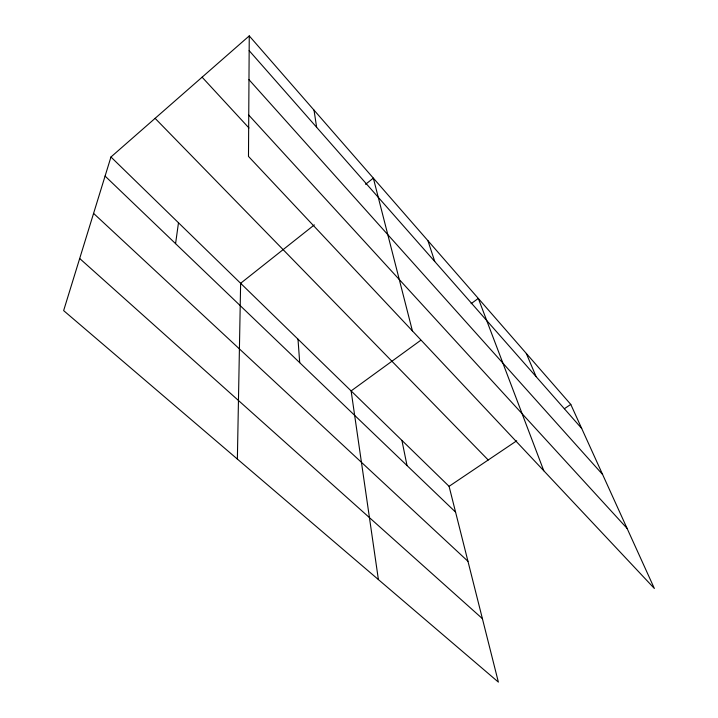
<?xml version="1.0" encoding="UTF-8"?>
<svg xmlns="http://www.w3.org/2000/svg" width="718" height="718" viewBox="0 0 718 718"><rect width="100%" height="100%" fill="white"/><g stroke="black" fill="none" stroke-linecap="round" stroke-linejoin="round"><path stroke-width="1.08" d="M249.254 35.9L248.482 156.416L654.367 588.473L570.783 404.413L249.254 35.9L110.958 157L63.633 310.607L498.373 682.1L449.082 486.328L110.958 157M237.371 459.071L240.629 283.296L314.34 224.887M175.569 243.653L178.486 222.768M365.543 184.32L373.351 178.127L412.41 330.908M420.748 340.287L351.12 390.915L378.395 579.579M471.125 303.66L478.314 298.428L543.777 470.748M449.082 486.328L516.709 440.807M564.375 408.721L570.783 404.413M79.689 258.507L482.397 618.638M93.582 213.39L467.965 561.305M105.079 176.072L455.58 512.122M155.106 118.335L488.213 459.996M202.108 77.185L248.975 127.983M248.751 115.077L627.092 528.403M248.975 79.662L602.599 474.472M249.164 50.646L581.697 428.449M526.312 353.444L536.086 376.618M427.937 240.692L434.74 261.478M401.901 440.376L407.034 465.569M314.008 110.114L316.638 127.301M297.997 339.165L299.711 362.68"/></g></svg>
